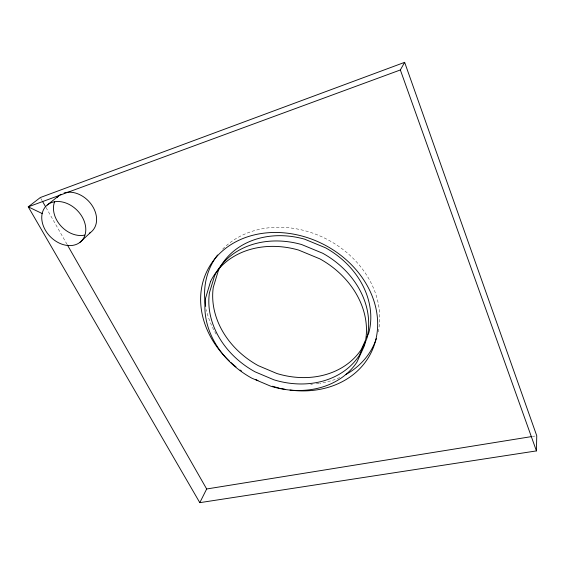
<?xml version="1.0" encoding="UTF-8"?>
<svg xmlns="http://www.w3.org/2000/svg" width="565" height="565" viewBox="0 0 565 565"><rect width="100%" height="100%" fill="white"/><g stroke="black" fill="none" stroke-linecap="round" stroke-linejoin="round"><path stroke-width="0.42" stroke-dasharray="2.83 2.12" d="M532.392 436.463L535.006 436.039M40.751 198.301L42.064 200.596M45.991 207.482L66.953 244.2M339.784 377.54A90.577 75.138 27.2 0 1 319.995 383.331M319.169 383.458A90.577 75.138 27.2 0 1 315.835 383.903M312.445 384.221A90.577 75.138 27.2 0 1 310.729 384.334M216.113 334.141A90.577 75.138 27.2 0 1 206.296 309.634M222.638 249.165A90.577 75.138 27.2 0 1 327.827 239.744A90.577 75.138 27.2 0 1 378.211 331.867"/><path stroke-width="0.85" d="M536.432 450.905L536.75 435.763L404.646 62.341L40.32 197.531L28.25 206.847L199.805 502.659L536.432 450.905L400.352 69.961L404.646 62.341M365.435 340.377L361.332 349.389A81.777 67.821 27.2 0 1 276.871 373.514L258.29 365.661A81.777 67.821 27.2 0 1 213.266 287.394L218.394 270.48A81.777 67.821 27.2 0 1 304.655 239.186L325.475 247.781A81.777 67.821 27.2 0 1 368.691 333.209L366.883 337.192M366.191 340.243L359.142 355.724A82.737 68.238 27.2 0 1 273.863 379.793L255.083 371.841A82.737 68.238 27.2 0 1 209.396 292.945L214.531 275.918A82.737 68.238 27.2 0 1 301.632 244.546L322.707 253.254A82.737 68.238 27.2 0 1 366.558 339.445M199.805 502.659L206.663 488.986L531.524 436.604M79.884 242.413A24.867 18.815 45.1 0 0 68.739 204.226A24.867 18.815 45.1 0 0 42.693 224.008A24.867 18.815 45.1 0 0 79.884 242.413L90.683 232.349M47.234 205.024L58.958 195.674M400.352 69.961L28.25 206.847L42.156 213.528M42.502 201.359L45.56 206.712M67.39 244.963L206.663 488.986M64.078 192.947A24.281 18.596 45.5 0 1 92.476 206.105A24.281 18.596 45.5 0 1 89.348 233.253M84.736 235.082A24.281 18.596 45.5 0 1 60.801 225.852A24.281 18.596 45.5 0 1 54.664 201.613M57.206 197.383A24.281 18.596 45.5 0 1 60.992 194.275M229.574 361.289A91.636 75.604 27.2 0 1 242.244 238.79A91.636 75.604 27.2 0 1 374.122 301.562A91.636 75.604 27.2 0 1 290.036 390.069M284.965 389.278A91.636 75.604 27.2 0 1 280.756 388.43M279.082 388.042A91.636 75.604 27.2 0 1 272.492 386.234M257.958 380.591A91.636 75.604 27.2 0 1 255.627 379.454M241.523 371.036A91.636 75.604 27.2 0 1 240.111 370.026M236.008 366.89A91.636 75.604 27.2 0 1 230.831 362.455M376.403 338.449A90.577 75.138 27.2 0 1 346.062 374.418M205.646 306.336A90.577 75.138 27.2 0 1 217.574 254.999M210.568 281.483L205.441 298.631A83.712 68.655 27.2 0 0 251.799 378.162L270.783 386.213A83.712 68.655 27.2 0 0 356.896 362.2L364.368 345.829A83.712 68.655 27.2 0 0 319.868 258.862L298.532 250.041A83.712 68.655 27.2 0 0 210.568 281.483"/></g></svg>
